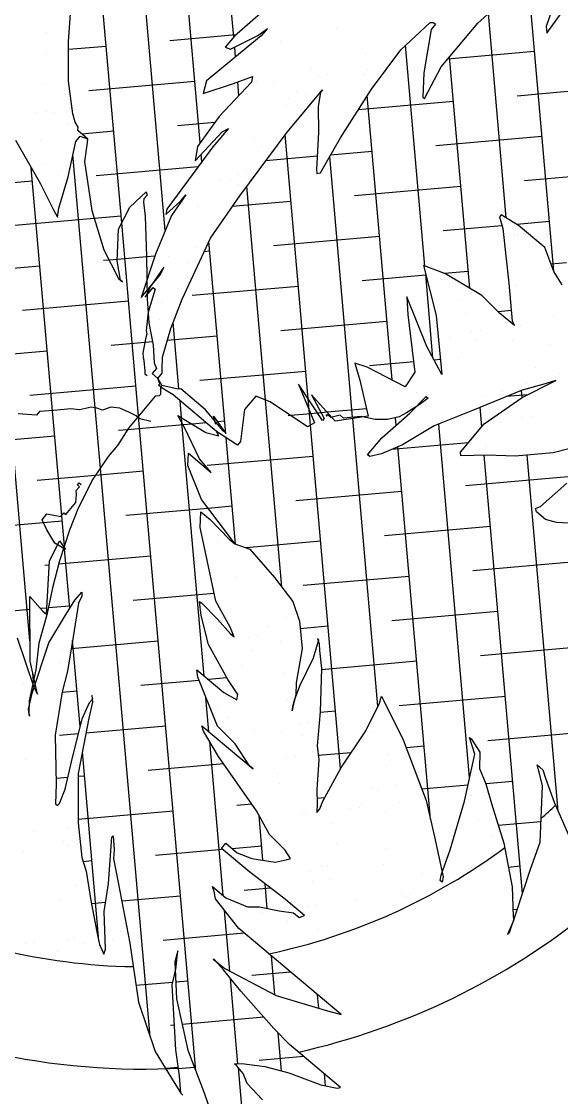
# Model space of a CAD drawing. Header units: millimetres. Extents: x 58 to 854, y 164 to 513.
# Drawn here: x 679.3 to 690.47, y 313.46 to 335.69 of the extents above; entities that cross this region are included whole.
import ezdxf

# ---------------------------------------------------------------- set-up
doc = ezdxf.new("R2010")
doc.units = ezdxf.units.MM
doc.header["$MEASUREMENT"] = 0
doc.layers.add('Layer1', color=6, linetype='Continuous')

msp = doc.modelspace()

# ---------------------------------------------------------------- linework, layer by layer
at = {"layer": 'Layer1', "color": 252}
for p, q in [((683.692, 335.372), (683.254, 340.384)), ((682.999, 333.19), (682.387, 340.183)), ((682.273, 331.371), (681.675, 338.207)), ((681.375, 331.531), (680.831, 337.751)), ((688.736, 335.656), (690.146, 336.925)), ((685.227, 336.723), (683.707, 335.389)), ((690.308, 330.534), (689.777, 336.593)), ((690.419, 336.383), (690.153, 335.589)), ((680.275, 335.269), (680.325, 335.957)), ((689.327, 331.636), (688.957, 335.856)), ((690.164, 335.449), (690.466, 335.874)), ((684.19, 335.401), (684.387, 335.549)), ((684.215, 335.514), (684.215, 335.514)), ((684.387, 335.549), (684.259, 335.396)), ((685.816, 335.545), (685.816, 335.545)), ((687.149, 335.11), (687.75, 335.675)), ((687.772, 335.526), (687.623, 334.634)), ((687.75, 335.675), (687.819, 335.669)), ((687.861, 335.634), (687.772, 335.526)), ((687.819, 335.669), (687.861, 335.634)), ((687.978, 334.753), (688.736, 335.656)), ((688.641, 335.569), (688.641, 335.569)), ((690.153, 335.589), (690.164, 335.449)), ((679.79, 335.458), (679.79, 335.458)), ((680.272, 334.462), (680.275, 335.269)), ((683.735, 335.414), (682.372, 335.295)), ((684.259, 335.396), (683.131, 334.464)), ((683.707, 335.389), (683.514, 335.159)), ((683.626, 335.118), (684.19, 335.401)), ((684.316, 335.465), (684.27, 335.461)), ((684.66, 335.289), (684.66, 335.289)), ((681.056, 335.179), (680.275, 335.111)), ((683.514, 335.159), (683.626, 335.118)), ((683.729, 334.958), (683.711, 335.161)), ((686.406, 335.033), (686.406, 335.033)), ((686.537, 334.293), (687.149, 335.11)), ((687.645, 330.639), (687.246, 335.201)), ((687.766, 335.237), (687.766, 335.237)), ((687.958, 335.088), (687.958, 335.088)), ((689.911, 335.07), (688.111, 334.912)), ((688.294, 335.194), (688.294, 335.194)), ((679.816, 335.002), (679.816, 335.002)), ((688.57, 330.179), (688.151, 334.96)), ((685.284, 334.674), (685.284, 334.674)), ((685.297, 334.731), (685.297, 334.731)), ((685.622, 334.596), (685.622, 334.596)), ((686.378, 334.59), (686.378, 334.59)), ((686.447, 334.704), (686.447, 334.704)), ((687.623, 334.634), (687.601, 334.13)), ((687.633, 334.103), (687.978, 334.753)), ((679.743, 334.387), (679.743, 334.387)), ((680.361, 333.788), (680.272, 334.462)), ((682.888, 334.455), (680.693, 334.263)), ((683.131, 334.464), (683.062, 334.208)), ((683.062, 334.208), (683.689, 334.413)), ((684.059, 334.442), (683.387, 333.728)), ((683.689, 334.413), (684.08, 334.554)), ((683.798, 334.165), (683.774, 334.444)), ((684.08, 334.554), (684.059, 334.442)), ((684.169, 334.443), (684.169, 334.443)), ((684.504, 334.448), (684.504, 334.448)), ((685.447, 334.573), (685.447, 334.573)), ((684.793, 333.408), (685.525, 334.281)), ((684.987, 334.243), (684.987, 334.243)), ((685.168, 334.209), (685.168, 334.209)), ((685.487, 334.235), (685.437, 333.937)), ((685.525, 334.281), (685.487, 334.235)), ((685.896, 333.291), (686.537, 334.293)), ((686.966, 328.286), (686.452, 334.161)), ((691.743, 334.345), (689.549, 334.153)), ((680.324, 333.921), (680.324, 333.921)), ((684.788, 333.931), (684.788, 333.931)), ((684.832, 334.103), (684.832, 334.103)), ((685.437, 333.937), (685.447, 333.407)), ((688.232, 334.038), (686.263, 333.866)), ((687.601, 334.13), (687.633, 334.103)), ((679.618, 333.805), (679.618, 333.805)), ((679.793, 333.828), (679.793, 333.828)), ((679.987, 333.815), (679.987, 333.815)), ((680.415, 333.613), (680.361, 333.788)), ((683.387, 333.728), (682.941, 333.11)), ((680.259, 333.558), (680.259, 333.558)), ((680.474, 333.51), (680.415, 333.613)), ((680.468, 333.437), (680.474, 333.51)), ((683.299, 333.607), (682.526, 333.539)), ((683.583, 333.484), (683.262, 333.102)), ((683.45, 333.413), (683.583, 333.484)), ((680.425, 333.213), (680.515, 333.32)), ((680.671, 333.267), (680.468, 333.437)), ((680.515, 333.32), (680.671, 333.267)), ((681.209, 333.424), (680.553, 333.366)), ((680.671, 333.267), (680.664, 333.194)), ((682.892, 332.812), (683.45, 333.413)), ((683.815, 332.09), (684.793, 333.408)), ((684.119, 333.299), (684.119, 333.299)), ((685.231, 327.893), (684.753, 333.355)), ((685.447, 333.407), (685.413, 332.889)), ((685.637, 332.831), (685.896, 333.291)), ((690.064, 333.314), (687.87, 333.122)), ((679.176, 333.243), (679.693, 332.34)), ((679.693, 333.243), (679.693, 333.243)), ((680.268, 332.484), (680.425, 333.213)), ((680.664, 333.194), (680.606, 332.8)), ((683.262, 333.102), (682.309, 331.814)), ((682.941, 333.11), (682.892, 332.812)), ((684.269, 333.117), (684.269, 333.117)), ((680.824, 327.711), (680.367, 332.942)), ((682.997, 332.94), (682.997, 332.94)), ((683.033, 332.793), (683.02, 332.95)), ((685.414, 332.907), (684.358, 332.815)), ((685.413, 332.889), (685.402, 332.637)), ((685.487, 332.565), (685.637, 332.831)), ((686.149, 327.514), (685.678, 332.903)), ((686.553, 333.007), (685.694, 332.931)), ((679.945, 327.651), (679.506, 332.666)), ((679.74, 332.743), (679.74, 332.743)), ((680.126, 332.619), (680.126, 332.619)), ((680.606, 332.8), (680.757, 331.786)), ((682.959, 332.692), (680.847, 332.507)), ((683.959, 332.629), (683.959, 332.629)), ((685.402, 332.637), (685.406, 332.555)), ((691.897, 332.59), (689.702, 332.398)), ((679.53, 332.392), (677.336, 332.2)), ((680.073, 331.839), (680.268, 332.484)), ((683.424, 332.418), (683.424, 332.418)), ((683.616, 332.427), (683.616, 332.427)), ((683.76, 332.524), (683.76, 332.524)), ((685.406, 332.555), (685.487, 332.565)), ((679.693, 332.34), (679.966, 331.798)), ((681.544, 331.857), (681.882, 332.173)), ((681.882, 332.173), (681.899, 332.106)), ((682.791, 332.319), (682.791, 332.319)), ((683.76, 332.317), (683.76, 332.317)), ((684.349, 327.87), (683.962, 332.289)), ((688.385, 332.282), (686.191, 332.09)), ((681.835, 332.03), (681.828, 331.957)), ((681.828, 331.957), (681.86, 331.669)), ((681.899, 332.106), (681.835, 332.03)), ((682.288, 331.702), (682.6, 331.988)), ((682.703, 332.11), (682.401, 331.685)), ((682.6, 331.988), (682.703, 332.11)), ((683.209, 331.216), (683.815, 332.09)), ((684.874, 331.975), (683.661, 331.869)), ((679.966, 331.798), (680.045, 331.653)), ((680.045, 331.653), (680.073, 331.839)), ((680.757, 331.786), (681.006, 330.977)), ((681.308, 331.402), (681.544, 331.857)), ((682.309, 331.814), (682.288, 331.702)), ((682.951, 331.87), (682.951, 331.87)), ((689.221, 331.701), (689.183, 331.656)), ((689.58, 331.479), (689.221, 331.701)), ((680.808, 331.619), (679.168, 331.476)), ((681.363, 331.668), (680.808, 331.619)), ((681.724, 327.538), (681.375, 331.531)), ((681.86, 331.669), (681.889, 330.836)), ((682.401, 331.685), (682.077, 330.887)), ((683.241, 331.502), (683.241, 331.502)), ((689.236, 331.472), (688.023, 331.366)), ((689.183, 331.656), (689.253, 331.414)), ((690.218, 331.558), (689.546, 331.499)), ((690.125, 331.021), (689.58, 331.479)), ((681.284, 330.744), (681.308, 331.402)), ((686.707, 331.251), (684.512, 331.059)), ((689.253, 331.414), (689.382, 330.288)), ((689.5, 331.298), (689.5, 331.298)), ((689.52, 331.256), (689.52, 331.256)), ((689.561, 331.318), (689.561, 331.318)), ((689.675, 331.321), (689.675, 331.321)), ((682.626, 329.958), (683.209, 331.216)), ((683.525, 327.17), (683.177, 331.149)), ((681.006, 330.977), (681.309, 330.384)), ((681.889, 330.829), (681.285, 330.777)), ((682.077, 330.887), (681.779, 329.99)), ((682.063, 330.845), (681.889, 330.829)), ((681.889, 330.836), (681.903, 329.964)), ((682.352, 330.84), (682.352, 330.84)), ((682.93, 331.015), (682.93, 331.015)), ((683.195, 330.944), (683.078, 330.933)), ((690.31, 330.527), (690.125, 331.021)), ((690.125, 330.81), (690.125, 330.81)), ((679.684, 330.637), (677.489, 330.445)), ((681.116, 330.762), (681.001, 330.752)), ((681.285, 330.777), (681.116, 330.762)), ((681.352, 330.348), (681.284, 330.744)), ((682.248, 330.614), (681.984, 330.235)), ((682.177, 330.464), (682.248, 330.614)), ((682.731, 330.703), (682.731, 330.703)), ((682.901, 330.725), (682.901, 330.725)), ((688.067, 330.478), (687.612, 330.652)), ((687.612, 330.652), (687.876, 329.621)), ((690.574, 330.705), (690.254, 330.677)), ((681.309, 330.384), (681.394, 330.312)), ((681.779, 329.99), (682.177, 330.464)), ((682.727, 330.406), (682.727, 330.406)), ((687.664, 330.45), (686.344, 330.335)), ((687.811, 328.734), (687.66, 330.465)), ((688.539, 330.527), (688.052, 330.484)), ((688.819, 330.03), (688.067, 330.478)), ((690.481, 330.253), (690.31, 330.527)), ((681.394, 330.312), (681.352, 330.348)), ((681.984, 330.235), (681.86, 330)), ((681.86, 330), (682.027, 330.199)), ((681.903, 330.298), (681.903, 330.298)), ((682.07, 330.163), (681.924, 329.685)), ((682.027, 330.199), (682.07, 330.163)), ((685.028, 330.22), (682.833, 330.028)), ((689.382, 330.288), (689.45, 329.501)), ((689.514, 330.248), (689.514, 330.248)), ((681.516, 329.912), (679.322, 329.72)), ((681.903, 329.964), (681.939, 329.464)), ((682.388, 329.349), (682.626, 329.958)), ((687.681, 328.977), (687.267, 330.002)), ((687.267, 330.002), (687.292, 329.642)), ((688.395, 329.942), (688.395, 329.942)), ((689.189, 329.668), (688.819, 330.03)), ((682.212, 329.888), (682.212, 329.888)), ((689.431, 329.72), (689.159, 329.696)), ((681.924, 329.685), (681.879, 329.306)), ((682.154, 329.537), (682.154, 329.537)), ((682.559, 328.1), (682.439, 329.48)), ((686.86, 329.495), (684.666, 329.303)), ((687.292, 329.642), (687.439, 328.449)), ((687.876, 329.621), (687.997, 328.399)), ((688.492, 329.641), (688.492, 329.641)), ((689.499, 329.408), (689.189, 329.668)), ((689.45, 329.501), (689.499, 329.408)), ((690.297, 329.624), (690.297, 329.624)), ((681.879, 329.306), (681.896, 329.24)), ((681.939, 329.464), (682.024, 329.002)), ((682.22, 328.759), (682.388, 329.349)), ((688.612, 329.277), (688.612, 329.277)), ((688.787, 329.3), (688.787, 329.3)), ((689.611, 329.408), (689.611, 329.408)), ((682.011, 329.071), (681.154, 328.996)), ((681.864, 329.136), (681.814, 328.839)), ((681.896, 329.24), (681.864, 329.136)), ((683.349, 329.188), (682.316, 329.098)), ((688.182, 329.154), (688.182, 329.154)), ((688.717, 329.126), (688.717, 329.126)), ((689.464, 329.103), (689.464, 329.103)), ((690.243, 329.021), (690.243, 329.021)), ((679.837, 328.881), (678.793, 328.79)), ((681.814, 328.839), (681.818, 328.757)), ((682.024, 329.002), (682.049, 328.641)), ((687.937, 328.501), (687.681, 328.977)), ((687.983, 328.842), (687.983, 328.842)), ((681.818, 328.757), (681.835, 328.69)), ((681.835, 328.69), (681.85, 328.469)), ((682.049, 328.641), (682.096, 328.524)), ((682.209, 328.507), (682.22, 328.759)), ((686.449, 328.549), (686.192, 328.634)), ((686.192, 328.634), (686.299, 328.284)), ((687.413, 328.659), (686.498, 328.579)), ((687.507, 328.744), (687.507, 328.744)), ((687.966, 328.707), (687.832, 328.696)), ((688.343, 328.745), (688.343, 328.745)), ((681.85, 328.469), (681.856, 328.412)), ((681.856, 328.412), (681.899, 328.376)), ((682.096, 328.524), (682.006, 328.417)), ((682.006, 328.417), (682.123, 328.318)), ((682.123, 328.318), (682.213, 328.425)), ((682.213, 328.425), (682.209, 328.507)), ((685.181, 328.464), (682.987, 328.272)), ((687.239, 328.147), (686.449, 328.549)), ((687.439, 328.449), (687.239, 328.147)), ((687.997, 328.399), (687.937, 328.501)), ((689.932, 328.534), (689.932, 328.534)), ((690.435, 328.427), (690.435, 328.427)), ((681.67, 328.157), (679.475, 327.965)), ((682.123, 328.318), (682.202, 328.174)), ((682.16, 328.209), (682.123, 328.318)), ((682.134, 328.179), (682.16, 328.209)), ((682.209, 328.116), (682.134, 328.179)), ((682.177, 328.143), (682.174, 327.988)), ((682.202, 328.174), (682.177, 328.143)), ((682.54, 328.099), (682.202, 328.174)), ((685.524, 327.447), (685.029, 328.202)), ((685.029, 328.202), (685.114, 328)), ((686.299, 328.284), (686.473, 327.538)), ((689.653, 327.922), (690.35, 328.276)), ((690.079, 328.19), (689.655, 328.076)), ((689.733, 328.221), (689.733, 328.221)), ((690.35, 328.276), (690.079, 328.19)), ((682.067, 327.948), (681.515, 327.289)), ((682.149, 327.958), (682.067, 327.948)), ((682.174, 327.988), (682.149, 327.958)), ((682.437, 327.976), (682.209, 328.116)), ((683.334, 327.224), (682.437, 327.976)), ((682.598, 328.103), (682.54, 328.099)), ((683.11, 327.672), (682.598, 328.103)), ((684.146, 327.952), (683.914, 327.676)), ((684.445, 327.831), (684.146, 327.952)), ((685.114, 328), (685.359, 327.403)), ((685.787, 327.435), (685.296, 327.978)), ((685.296, 327.978), (685.563, 327.493)), ((687.329, 327.602), (687.669, 327.943)), ((687.464, 328.027), (687.464, 328.027)), ((687.669, 327.943), (687.712, 327.907)), ((689.655, 328.076), (688.631, 327.658)), ((688.87, 327.379), (689.653, 327.922)), ((688.889, 327.94), (688.889, 327.94)), ((689.225, 328.046), (689.225, 328.046)), ((689.769, 327.981), (689.327, 327.942)), ((689.652, 327.921), (689.639, 328.069)), ((680.323, 327.69), (680.184, 327.676)), ((680.504, 327.668), (680.323, 327.69)), ((680.75, 327.722), (680.504, 327.668)), ((680.863, 327.706), (680.75, 327.722)), ((680.933, 326.465), (680.824, 327.711)), ((680.975, 327.665), (680.863, 327.706)), ((681.152, 327.724), (680.975, 327.665)), ((681.334, 327.702), (681.152, 327.724)), ((681.533, 327.614), (681.334, 327.702)), ((682.611, 327.508), (682.581, 327.856)), ((684.687, 324.007), (684.349, 327.87)), ((685.214, 327.316), (684.445, 327.831)), ((685.251, 327.666), (685.231, 327.893)), ((686.438, 327.689), (685.622, 327.618)), ((687.528, 327.775), (687.26, 327.608)), ((687.712, 327.907), (687.528, 327.775)), ((688.82, 327.319), (688.785, 327.721)), ((679.476, 322.898), (679.067, 327.577)), ((679.61, 327.557), (679.234, 327.586)), ((679.675, 327.634), (679.61, 327.557)), ((679.963, 327.652), (679.675, 327.634)), ((680.189, 324.86), (679.945, 327.651)), ((680.184, 327.676), (679.963, 327.652)), ((681.676, 327.546), (681.533, 327.614)), ((681.75, 327.483), (681.676, 327.546)), ((682.907, 314.013), (681.724, 327.538)), ((681.975, 327.425), (681.75, 327.483)), ((682.676, 327.307), (682.537, 327.553)), ((682.537, 327.553), (683.114, 327.2)), ((682.62, 327.406), (682.611, 327.508)), ((683.473, 327.237), (683.11, 327.672)), ((683.324, 327.363), (683.271, 327.538)), ((683.271, 327.538), (683.516, 327.202)), ((683.914, 327.676), (683.832, 327.014)), ((684.862, 327.551), (684.819, 327.548)), ((685.283, 327.588), (684.862, 327.551)), ((685.278, 327.355), (685.251, 327.666)), ((685.423, 327.6), (685.283, 327.588)), ((685.5, 327.607), (685.423, 327.6)), ((685.622, 327.618), (685.5, 327.607)), ((685.563, 327.493), (685.524, 327.447)), ((685.627, 327.57), (685.601, 327.539)), ((685.601, 327.539), (685.627, 327.57)), ((685.702, 327.507), (685.627, 327.57)), ((685.89, 327.558), (685.702, 327.507)), ((686.473, 327.538), (685.787, 327.435)), ((685.964, 327.495), (685.89, 327.558)), ((686.324, 327.533), (685.964, 327.495)), ((686.671, 321.544), (686.151, 327.49)), ((686.617, 327.47), (686.324, 327.533)), ((686.869, 327.467), (686.617, 327.47)), ((686.755, 327.092), (687.329, 327.602)), ((687.115, 327.521), (686.869, 327.467)), ((687.048, 327.353), (687.034, 327.503)), ((687.26, 327.608), (687.115, 327.521)), ((688.631, 327.658), (687.833, 327.336)), ((688.296, 327.674), (688.296, 327.674)), ((689.667, 327.511), (689.667, 327.511)), ((689.841, 327.534), (689.841, 327.534)), ((681.515, 327.289), (681.288, 326.932)), ((681.494, 327.257), (681.308, 327.24)), ((682.647, 327.358), (681.494, 327.257)), ((683.078, 322.169), (682.62, 327.406)), ((682.83, 327.374), (682.647, 327.358)), ((682.985, 326.656), (682.676, 327.307)), ((683.125, 327.399), (682.83, 327.374)), ((683.324, 327.417), (683.308, 327.415)), ((683.502, 327.432), (683.357, 327.42)), ((685.359, 327.403), (685.214, 327.316)), ((685.899, 320.256), (685.278, 327.355)), ((687.177, 327.369), (687.177, 327.369)), ((687.833, 327.336), (687.178, 326.946)), ((687.309, 327.442), (687.309, 327.442)), ((688.569, 320.073), (687.93, 327.375)), ((688.382, 326.797), (688.87, 327.379)), ((689.214, 327.407), (689.214, 327.407)), ((679.991, 327.125), (677.796, 326.933)), ((683.114, 327.2), (683.384, 327.13)), ((683.384, 327.13), (683.334, 327.224)), ((683.768, 326.938), (683.334, 327.224)), ((683.516, 327.202), (683.473, 327.237)), ((683.725, 324.894), (683.532, 327.093)), ((686.46, 326.74), (686.755, 327.092)), ((686.954, 327.228), (686.954, 327.228)), ((681.288, 326.932), (681.095, 326.702)), ((683.832, 327.014), (683.768, 326.938)), ((687.178, 326.946), (686.748, 326.759)), ((688.543, 326.989), (686.958, 326.85)), ((687.76, 319.21), (687.087, 326.906)), ((688.904, 326.919), (688.904, 326.919)), ((689.365, 326.835), (689.365, 326.835)), ((690.99, 326.956), (690.297, 326.781)), ((681.095, 326.702), (680.778, 326.238)), ((682.744, 326.519), (682.755, 326.771)), ((682.755, 326.771), (683.224, 326.377)), ((683.224, 326.377), (682.985, 326.656)), ((685.335, 326.708), (683.14, 326.516)), ((686.502, 326.705), (686.46, 326.74)), ((686.748, 326.759), (686.502, 326.705)), ((688.386, 326.715), (688.382, 326.797)), ((688.927, 326.731), (688.386, 326.715)), ((689.663, 317.678), (688.871, 326.729)), ((689.511, 326.711), (688.927, 326.731)), ((689.027, 326.743), (689.027, 326.743)), ((690.297, 326.781), (689.511, 326.711)), ((690.399, 319.379), (689.756, 326.733)), ((681.824, 326.401), (680.83, 326.314)), ((681.961, 314.718), (680.933, 326.465)), ((683.025, 325.814), (682.744, 326.519)), ((680.83, 326.314), (679.629, 326.209)), ((680.458, 326.116), (680.496, 326.162)), ((680.778, 326.238), (680.472, 325.634)), ((680.496, 326.162), (680.539, 326.126)), ((690.679, 326.291), (688.484, 326.099)), ((690.037, 325.669), (690.575, 326.157)), ((680.425, 325.752), (680.44, 325.922)), ((680.436, 326.003), (680.5, 326.08)), ((680.44, 325.922), (680.436, 326.003)), ((680.5, 326.08), (680.458, 326.116)), ((687.167, 325.984), (684.973, 325.792)), ((690.434, 325.996), (690.434, 325.996)), ((690.455, 325.987), (690.455, 325.987)), ((680.22, 325.507), (680.425, 325.752)), ((683.559, 325.105), (683.025, 325.814)), ((679.728, 325.398), (679.83, 325.52)), ((679.83, 325.52), (680.113, 325.466)), ((680.113, 325.466), (680.177, 325.543)), ((680.177, 325.543), (680.22, 325.507)), ((680.472, 325.634), (680.294, 325.184)), ((683.161, 325.633), (681.461, 325.485)), ((682.997, 325.238), (683.014, 325.562)), ((683.014, 325.562), (683.206, 325.401)), ((683.656, 325.677), (683.161, 325.633)), ((689.931, 325.628), (690.037, 325.669)), ((689.948, 325.562), (689.931, 325.628)), ((690.14, 325.4), (689.948, 325.562)), ((680.145, 325.37), (677.95, 325.178)), ((679.824, 325.187), (679.728, 325.398)), ((683.206, 325.401), (683.595, 324.996)), ((689, 325.26), (686.805, 325.068)), ((690.364, 325.342), (690.14, 325.4)), ((691.13, 325.3), (690.364, 325.342)), ((679.994, 324.913), (679.824, 325.187)), ((680.294, 325.184), (680.088, 324.548)), ((683.054, 324.981), (682.997, 325.238)), ((683.712, 324.898), (683.559, 325.105)), ((679.881, 324.539), (680.091, 324.963)), ((680.212, 324.782), (679.994, 324.913)), ((680.091, 324.963), (680.212, 324.782)), ((680.194, 324.81), (680.189, 324.86)), ((683.32, 323.714), (683.054, 324.981)), ((683.346, 324.932), (683.346, 324.932)), ((683.595, 324.996), (683.712, 324.898)), ((683.712, 324.898), (684.024, 324.792)), ((685.489, 324.952), (683.949, 324.818)), ((681.977, 324.645), (680.071, 324.478)), ((680.302, 323.568), (680.195, 324.793)), ((683.124, 324.746), (683.124, 324.746)), ((683.147, 324.619), (683.147, 324.619)), ((684.024, 324.792), (684.535, 324.208)), ((679.876, 324.461), (679.783, 324.453)), ((679.817, 323.444), (679.881, 324.539)), ((680.088, 324.548), (679.946, 323.988)), ((690.832, 324.535), (688.638, 324.343)), ((683.722, 324.206), (683.722, 324.206)), ((684.535, 324.208), (684.915, 323.706)), ((687.321, 324.228), (685.126, 324.036)), ((679.946, 323.988), (679.828, 323.435)), ((684.493, 324.073), (684.493, 324.073)), ((679.479, 322.476), (679.472, 323.813)), ((679.472, 323.813), (679.743, 323.507)), ((680.192, 323.391), (680.406, 323.733)), ((680.406, 323.733), (680.547, 323.902)), ((680.551, 323.82), (680.481, 323.671)), ((680.547, 323.902), (680.551, 323.82)), ((683.286, 323.875), (681.615, 323.729)), ((682.986, 323.707), (683.029, 323.671)), ((683.018, 323.42), (682.986, 323.707)), ((683.616, 323.178), (683.32, 323.714)), ((684.915, 323.706), (685.051, 323.305)), ((679.473, 323.542), (678.104, 323.422)), ((679.825, 323.572), (679.695, 323.561)), ((679.743, 323.507), (679.817, 323.444)), ((680.298, 323.614), (679.858, 323.575)), ((680.368, 323.626), (680.368, 323.626)), ((680.481, 323.671), (680.373, 322.978)), ((683.029, 323.671), (683.356, 323.345)), ((689.153, 323.504), (686.959, 323.312)), ((679.828, 323.435), (679.661, 322.845)), ((679.868, 322.854), (680.192, 323.391)), ((680.366, 323.311), (680.366, 323.311)), ((683.171, 322.821), (683.018, 323.42)), ((683.356, 323.345), (683.627, 323.039)), ((684.791, 323.367), (684.791, 323.367)), ((685.051, 323.305), (685.104, 322.739)), ((683.702, 322.976), (683.616, 323.178)), ((683.627, 323.039), (683.702, 322.976)), ((683.681, 323.025), (683.647, 323.022)), ((683.672, 323.062), (683.672, 323.062)), ((684.379, 323.185), (684.379, 323.185)), ((685.004, 323.089), (685.004, 323.089)), ((685.642, 323.197), (685.066, 323.146)), ((679.212, 322.961), (679.557, 321.941)), ((679.523, 321.813), (679.868, 322.854)), ((679.661, 322.845), (679.6, 322.296)), ((680.373, 322.978), (680.252, 322.271)), ((682.131, 322.89), (680.331, 322.732)), ((680.516, 321.127), (680.36, 322.905)), ((683.566, 322.099), (683.171, 322.821)), ((684.004, 322.958), (684.004, 322.958)), ((684.179, 322.981), (684.179, 322.981)), ((684.665, 322.887), (684.665, 322.887)), ((685.001, 322.993), (685.001, 322.993)), ((685.339, 322.542), (685.453, 322.916)), ((685.421, 322.943), (685.457, 322.834)), ((685.453, 322.916), (685.421, 322.943)), ((685.457, 322.834), (685.467, 322.695)), ((679.82, 322.6), (679.82, 322.6)), ((680.156, 322.706), (680.156, 322.706)), ((684.068, 322.697), (684.068, 322.697)), ((685.104, 322.739), (684.983, 322.031)), ((685.467, 322.695), (685.503, 322.326)), ((690.986, 322.78), (688.791, 322.588)), ((679.636, 321.797), (679.479, 322.476)), ((680.118, 322.446), (680.118, 322.446)), ((683.869, 322.385), (683.869, 322.385)), ((685.058, 321.969), (685.339, 322.542)), ((687.475, 322.473), (685.503, 322.3)), ((679.6, 322.296), (679.463, 321.655)), ((679.55, 322.06), (679.534, 322.236)), ((680.252, 322.271), (680.145, 321.839)), ((682.929, 322.294), (683.484, 321.828)), ((682.95, 322.146), (682.929, 322.294)), ((683.353, 321.13), (682.95, 322.146)), ((684.741, 322.223), (684.741, 322.223)), ((685.503, 322.326), (685.481, 321.431)), ((679.34, 322.011), (679.34, 322.011)), ((679.557, 321.941), (679.636, 321.797)), ((682.977, 322.079), (681.769, 321.973)), ((683.549, 322.129), (683.166, 322.096)), ((683.779, 321.789), (683.566, 322.099)), ((684.951, 321.667), (685.058, 321.969)), ((684.983, 322.031), (684.972, 321.78)), ((679.448, 321.485), (679.523, 321.813)), ((680.145, 321.839), (679.996, 320.946)), ((680.452, 321.858), (680.144, 321.831)), ((680.711, 321.625), (680.775, 321.701)), ((680.758, 321.768), (680.769, 321.629)), ((680.775, 321.701), (680.758, 321.768)), ((683.179, 321.015), (683.117, 321.725)), ((683.484, 321.828), (683.758, 321.677)), ((683.758, 321.677), (683.779, 321.789)), ((684.803, 321.69), (684.803, 321.69)), ((684.972, 321.78), (684.919, 321.564)), ((686.702, 321.607), (686.749, 321.75)), ((686.749, 321.75), (686.798, 321.656)), ((689.307, 321.748), (687.112, 321.556)), ((679.469, 321.337), (679.448, 321.485)), ((679.463, 321.655), (679.452, 321.403)), ((680.555, 321.287), (680.711, 321.625)), ((680.769, 321.629), (680.694, 321.3)), ((683.35, 321.57), (683.35, 321.57)), ((684.919, 321.564), (684.897, 321.451)), ((684.897, 321.451), (684.919, 321.564)), ((684.919, 321.564), (684.951, 321.667)), ((686.421, 321.034), (686.702, 321.607)), ((686.798, 321.656), (687.197, 320.852)), ((679.452, 321.403), (679.469, 321.337)), ((679.958, 321.403), (679.958, 321.403)), ((680.338, 320.399), (680.555, 321.287)), ((680.694, 321.3), (680.477, 320.152)), ((683.593, 321.309), (683.593, 321.309)), ((685.481, 321.431), (685.418, 320.727)), ((685.796, 321.441), (685.479, 321.413)), ((682.284, 321.134), (680.635, 320.99)), ((683.033, 321.138), (684.09, 320.251)), ((683.069, 321.029), (683.033, 321.138)), ((683.378, 320.509), (683.069, 321.029)), ((683.723, 320.767), (683.353, 321.13)), ((684.115, 321.068), (684.115, 321.068)), ((684.689, 321.025), (684.689, 321.025)), ((685.059, 321.192), (685.059, 321.192)), ((685.234, 321.215), (685.234, 321.215)), ((685.905, 320.267), (686.421, 321.034)), ((691.14, 321.024), (688.945, 320.832)), ((679.996, 320.946), (680.021, 319.934)), ((680.479, 320.976), (680.09, 320.942)), ((683.475, 317.636), (683.197, 320.814)), ((685.101, 320.95), (685.101, 320.95)), ((686.521, 320.992), (686.521, 320.992)), ((687.197, 320.852), (687.67, 319.594)), ((688.568, 320.902), (688.61, 320.866)), ((688.674, 320.552), (688.568, 320.902)), ((688.61, 320.866), (688.781, 320.593)), ((680.904, 316.695), (680.562, 320.602)), ((684.015, 320.313), (683.723, 320.767)), ((685.311, 320.61), (685.311, 320.61)), ((685.418, 320.727), (685.45, 320.44)), ((686.119, 320.585), (685.44, 320.525)), ((687.628, 320.717), (687.26, 320.685)), ((688.781, 320.593), (688.774, 320.259)), ((679.405, 320.448), (679.405, 320.448)), ((680.207, 319.831), (680.338, 320.399)), ((683.485, 320.354), (681.922, 320.218)), ((684.162, 319.382), (683.378, 320.509)), ((683.962, 320.396), (683.921, 320.393)), ((684.79, 320.462), (684.79, 320.462)), ((684.975, 320.504), (684.975, 320.504)), ((685.45, 320.44), (685.406, 319.824)), ((686.879, 320.545), (686.879, 320.545)), ((688.461, 319.583), (688.674, 320.552)), ((680.466, 320.323), (680.466, 320.323)), ((680.477, 320.152), (680.478, 319.134)), ((684.09, 320.251), (684.015, 320.313)), ((684.591, 320.15), (684.591, 320.15)), ((685.534, 319.586), (685.905, 320.267)), ((686.851, 320.33), (686.851, 320.33)), ((688.774, 320.259), (688.906, 319.94)), ((690.016, 320.156), (689.963, 320.331)), ((689.963, 320.331), (690.081, 320.233)), ((690.074, 319.899), (690.016, 320.156)), ((690.081, 320.233), (690.134, 320.057)), ((680.021, 319.934), (680.008, 319.528)), ((680.263, 320.072), (680.018, 320.051)), ((680.605, 320.102), (680.477, 320.091)), ((684.642, 319.955), (684.642, 319.955)), ((687.029, 319.912), (687.029, 319.912)), ((688.534, 319.912), (687.582, 319.828)), ((689.461, 319.993), (688.905, 319.944)), ((688.906, 319.94), (689.019, 319.532)), ((690.134, 320.057), (690.319, 319.563)), ((680.089, 319.538), (680.207, 319.831)), ((685.406, 319.824), (685.415, 319.53)), ((686.541, 319.842), (686.541, 319.842)), ((686.693, 319.806), (686.693, 319.806)), ((688.602, 319.709), (688.602, 319.709)), ((690.052, 319.396), (690.074, 319.899)), ((680.008, 319.528), (680.05, 319.492)), ((680.05, 319.492), (680.089, 319.538)), ((684.065, 319.521), (683.755, 319.493)), ((685.415, 319.53), (685.41, 319.352)), ((685.57, 319.652), (685.412, 319.638)), ((685.474, 319.428), (685.534, 319.586)), ((686.342, 319.53), (686.342, 319.53)), ((687.113, 319.559), (687.113, 319.559)), ((687.67, 319.594), (687.845, 318.848)), ((688.165, 318.579), (688.461, 319.583)), ((689.019, 319.532), (689.279, 318.714)), ((690.319, 319.563), (690.729, 318.619)), ((682.438, 319.378), (680.477, 319.207)), ((684.428, 318.897), (684.162, 319.382)), ((684.296, 318.362), (684.215, 319.284)), ((685.113, 319.307), (685.113, 319.307)), ((685.17, 319.303), (685.17, 319.303)), ((685.41, 319.352), (685.474, 319.428)), ((686.114, 319.427), (686.114, 319.427)), ((686.288, 319.45), (686.288, 319.45)), ((686.827, 319.347), (686.827, 319.347)), ((690.028, 318.738), (690.052, 319.396)), ((680.268, 319.02), (680.268, 319.02)), ((680.478, 319.134), (680.552, 318.42)), ((684.345, 319.194), (684.345, 319.194)), ((685.711, 319.116), (685.711, 319.116)), ((688.411, 319.107), (688.411, 319.107)), ((688.747, 319.213), (688.747, 319.213)), ((690.043, 319.159), (689.162, 319.082)), ((679.543, 318.962), (679.543, 318.962)), ((681.1, 317.881), (681.174, 318.836)), ((681.174, 318.836), (681.2, 318.867)), ((681.2, 318.867), (681.221, 318.588)), ((684.755, 318.571), (684.428, 318.897)), ((684.592, 318.81), (684.592, 318.81)), ((687.845, 318.848), (688.023, 318.02)), ((689.017, 318.866), (689.017, 318.866)), ((680.167, 318.755), (680.167, 318.755)), ((680.285, 318.66), (680.285, 318.66)), ((680.459, 318.683), (680.459, 318.683)), ((681.221, 318.588), (681.204, 318.394)), ((683.465, 318.584), (682.076, 318.462)), ((683.438, 318.606), (683.528, 318.713)), ((684.025, 318.113), (683.438, 318.606)), ((683.528, 318.713), (683.763, 318.516)), ((684.27, 318.654), (683.662, 318.601)), ((685.823, 318.715), (685.823, 318.715)), ((686.831, 318.609), (686.831, 318.609)), ((687.981, 318.055), (688.165, 318.579)), ((689.279, 318.714), (689.451, 317.813)), ((689.828, 318.175), (690.028, 318.738)), ((679.341, 318.535), (679.341, 318.535)), ((680.552, 318.42), (680.641, 318.136)), ((681.204, 318.394), (681.267, 318.08)), ((683.563, 318.536), (683.563, 318.536)), ((683.763, 318.516), (684.062, 318.396)), ((684.062, 318.396), (684.55, 318.326)), ((684.55, 318.326), (684.795, 318.38)), ((684.866, 318.399), (684.755, 318.571)), ((684.795, 318.38), (684.866, 318.399)), ((687.896, 318.508), (687.896, 318.508)), ((680.759, 318.347), (680.58, 318.331)), ((680.641, 318.136), (680.737, 317.534)), ((685.512, 318.228), (685.512, 318.228)), ((685.621, 318.227), (685.621, 318.227)), ((686.78, 318.277), (686.78, 318.277)), ((689.614, 318.237), (689.374, 318.216)), ((689.53, 317.277), (689.828, 318.175)), ((681.236, 317.916), (681.236, 317.916)), ((681.267, 318.08), (681.542, 316.65)), ((684.724, 317.579), (684.025, 318.113)), ((685.285, 318.121), (685.285, 318.121)), ((685.313, 317.916), (685.313, 317.916)), ((685.661, 317.971), (685.661, 317.971)), ((687.573, 318.095), (687.573, 318.095)), ((687.959, 317.943), (687.981, 318.055)), ((688.002, 317.907), (687.959, 317.943)), ((688.023, 318.02), (688.002, 317.907)), ((680.44, 317.834), (680.44, 317.834)), ((681.014, 317.301), (681.1, 317.881)), ((683.253, 317.822), (683.531, 317.589)), ((683.29, 317.714), (683.253, 317.822)), ((683.311, 317.565), (683.29, 317.714)), ((684.454, 317.786), (683.908, 317.738)), ((684.383, 317.367), (684.339, 317.874)), ((687.343, 317.685), (687.343, 317.685)), ((689.451, 317.813), (689.466, 317.201)), ((680.114, 317.557), (680.114, 317.557)), ((680.737, 317.534), (680.862, 316.881)), ((681.042, 317.487), (680.751, 317.462)), ((682.592, 317.623), (681.376, 317.516)), ((683.795, 316.95), (683.311, 317.565)), ((683.531, 317.589), (683.973, 317.401)), ((685.151, 317.221), (684.724, 317.579)), ((686.225, 317.537), (686.225, 317.537)), ((687.169, 317.662), (687.169, 317.662)), ((687.263, 317.608), (687.263, 317.608)), ((687.339, 317.529), (687.339, 317.529)), ((681.037, 316.525), (681.014, 317.301)), ((683.612, 316.069), (683.502, 317.322)), ((683.973, 317.401), (684.226, 317.398)), ((684.226, 317.398), (684.632, 317.318)), ((684.282, 317.282), (684.282, 317.282)), ((684.632, 317.318), (684.927, 317.279)), ((684.927, 317.279), (685.044, 317.18)), ((685.226, 317.406), (685.226, 317.406)), ((685.4, 317.429), (685.4, 317.429)), ((687.003, 317.423), (687.003, 317.423)), ((689.39, 316.873), (689.53, 317.277)), ((689.553, 317.347), (689.462, 317.339)), ((684.794, 317.101), (684.794, 317.101)), ((685.044, 317.18), (685.151, 317.221)), ((689.483, 317.134), (689.352, 316.827)), ((689.466, 317.201), (689.483, 317.134)), ((680.862, 316.881), (680.919, 316.624)), ((681.34, 316.894), (681.34, 316.894)), ((683.91, 316.853), (682.229, 316.706)), ((685.91, 315.176), (683.795, 316.95)), ((685.423, 316.925), (685.423, 316.925)), ((689.352, 316.827), (689.39, 316.873)), ((679.397, 316.639), (679.397, 316.639)), ((679.571, 316.662), (679.571, 316.662)), ((680.265, 316.728), (680.265, 316.728)), ((680.396, 316.77), (680.396, 316.77)), ((680.579, 316.637), (680.579, 316.637)), ((680.919, 316.624), (681.005, 316.422)), ((681.183, 316.718), (681.183, 316.718)), ((681.542, 316.65), (681.72, 315.431)), ((684.484, 316.614), (684.484, 316.614)), ((685.609, 316.774), (685.609, 316.774)), ((680.068, 316.487), (680.068, 316.487)), ((681.005, 316.422), (681.037, 316.525)), ((682.538, 316.492), (682.471, 316.261)), ((682.492, 316.113), (682.538, 316.492)), ((684.539, 315.586), (684.469, 316.385)), ((684.493, 316.543), (684.493, 316.543)), ((682.471, 316.261), (682.507, 315.501)), ((683.269, 316.322), (683.504, 316.125)), ((683.301, 316.295), (683.269, 316.322)), ((683.478, 316.095), (683.301, 316.295)), ((682.417, 315.785), (682.492, 316.113)), ((683.841, 315.66), (683.478, 316.095)), ((683.504, 316.125), (684.568, 315.571)), ((683.779, 314.157), (683.625, 315.918)), ((684.865, 316.052), (684.062, 315.982)), ((682.43, 315.839), (681.67, 315.773)), ((682.493, 314.443), (682.417, 315.785)), ((682.745, 315.867), (682.491, 315.845)), ((682.507, 315.501), (682.745, 314.44)), ((684.518, 314.883), (683.841, 315.66)), ((684.568, 315.571), (685.585, 315.266)), ((685.448, 315.307), (685.424, 315.584)), ((681.72, 315.431), (682.065, 314.411)), ((685.585, 315.266), (685.91, 315.176)), ((684.312, 315.119), (682.626, 314.972)), ((682.464, 314.958), (682.383, 314.951)), ((684.845, 314.557), (684.518, 314.883)), ((684.677, 314.01), (684.608, 314.793)), ((682.065, 314.411), (682.407, 313.863)), ((682.571, 313.908), (682.493, 314.443)), ((682.745, 314.44), (683.08, 313.559)), ((685.902, 313.669), (684.845, 314.557)), ((683.707, 314.155), (683.856, 314.16)), ((683.749, 314.119), (683.707, 314.155)), ((683.856, 314.16), (684.333, 314.099)), ((685.141, 314.307), (684.216, 314.226)), ((682.546, 314.08), (682.285, 314.058)), ((682.596, 313.547), (682.571, 313.908)), ((682.899, 314.111), (682.871, 314.109)), ((683.884, 313.954), (683.749, 314.119)), ((683.998, 311.656), (683.787, 314.073)), ((683.969, 313.752), (683.884, 313.954)), ((684.333, 314.099), (684.827, 313.971)), ((684.827, 313.971), (685.494, 313.725)), ((685.588, 313.704), (685.566, 313.951)), ((682.407, 313.863), (682.596, 313.547)), ((684.283, 313.41), (683.969, 313.752)), ((685.494, 313.725), (685.831, 313.65)), ((682.596, 313.547), (682.639, 313.512)), ((682.639, 313.512), (682.596, 313.547)), ((683.08, 313.559), (683.372, 312.714)), ((685.831, 313.65), (685.902, 313.669))]:
    msp.add_line(p, q, dxfattribs=at)
for radius, start, end in [(14.643, 76.1893, 181.1448), (12.528, 310.9456, 312.7995), (12.528, 281.8814, 306.5493), (12.528, 243.3827, 268.9821), (14.643, 282.6062, 309.0228), (12.528, 272.9275, 273.0435), (12.528, 276.8923, 276.9458), (14.643, 242.6538, 274.0919)]:
    msp.add_arc((681.835, 328.69), radius, start, end, dxfattribs=at)

doc.saveas('drawing.dxf')
